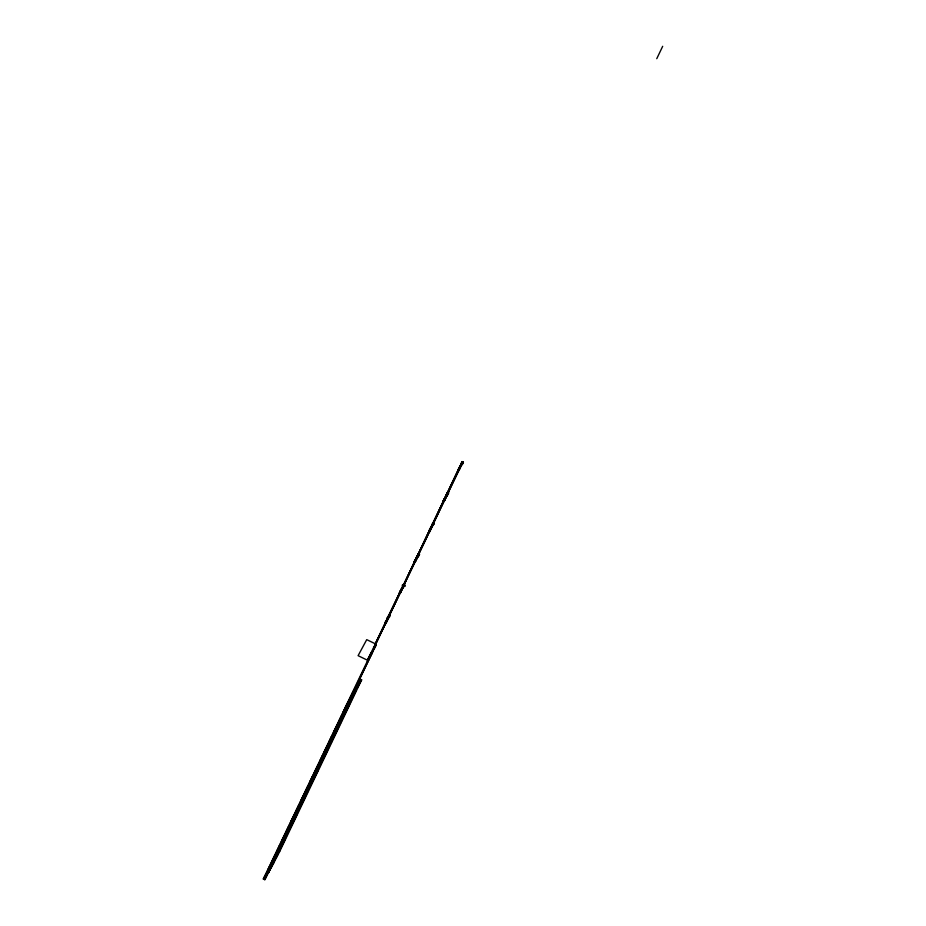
<?xml version="1.0" encoding="UTF-8"?>
<svg xmlns="http://www.w3.org/2000/svg" width="926" height="926" viewBox="0 0 926 926"><rect width="100%" height="100%" fill="white"/><g stroke="black" fill="none" stroke-linecap="round" stroke-linejoin="round"><path stroke-width="1.39" d="M389.094 615.153C391.362 615.096 385.795 616.033 386.721 620.987M401.236 590.209L416.075 558.297M415.867 559.547L430.706 527.635M430.497 528.885L445.348 496.984M445.14 498.234L459.979 466.322M349.53 699.327L350.722 700.149M353.697 695.299L352.146 694.512L352.447 693.887L353.732 694.512M348.975 700.38L372.032 653.293M387.045 621.091L385.679 623.823L384.765 623.383L385.621 621.612L386.524 622.052M403.273 585.105L399.407 592.733L400.31 593.172L400.831 592.2M416.318 559.779L414.952 562.51L414.038 562.07L414.883 560.299L415.797 560.739M433.055 523.074L428.68 531.408L429.583 531.848L430.104 530.887M443.311 500.746L444.156 498.975L445.07 499.415L445.58 498.454L444.225 501.186L443.311 500.746L447.698 492.412M463.035 462.224L462.028 461.611L461.426 463.637M374.949 644.38L386.802 619.621M387.161 618.522L401.433 588.959M462.398 462.988L463.417 462.213L462.537 464.042L461.183 463.382L462.271 461.866M272.059 862.719L376.326 644.299L366.731 639.646L358.096 655.677L367.842 660.412L367.784 659.104L373.074 648.732M278.622 851.758L264.824 879.7L263.32 878.971L370.504 654.555M374.335 646.545L458.856 468.417L457.953 470.095L458.856 470.535L459.377 469.563M274.652 855.821L272.29 860.786L277.453 850.473M277.024 850.867L280.103 844.593M287.859 832.023L286.493 831.027L288.866 826.061M293.6 816.142L291.227 821.107L296.32 810.933L294.977 813.433M307.802 786.394L305.43 791.348L310.557 781.116L311.946 781.799M312.537 776.474L310.164 781.428L315.291 771.196L313.949 773.696M331.473 736.795L329.112 741.761L334.24 731.494L332.897 733.994M367.842 660.412L371.963 651.522M374.058 647.656L374.405 646.915M374.451 646.649L460.581 466.449M461.889 463.66L462.734 461.889M263.32 878.971L278.39 850.959L360.376 679.221L361.649 679.846L279.675 851.584L268.447 872.848L266.954 872.188M272.73 863.611L274.073 861.122L272.684 860.451L267.556 870.695L269.917 865.741L271.295 866.736M284.838 834.673L281.759 840.947L286.921 830.622L285.578 833.111M302.489 801.615L301.089 800.944L295.961 811.188L299.04 804.914M366.904 662.808L374.197 647.841M374.555 646.985L375.574 646.221L374.903 645.885M372.669 650.411L462.051 463.799M274.235 861.886L272.533 861.134L275.566 855.103L276.955 855.774M315.129 771.89L318.174 765.848L315.129 771.89L316.53 772.562M321.6 758.336L319.91 761.878L322.942 755.847L321.6 758.336L323 759.007M373.896 648.825L372.97 650.55M387.554 619.98L388.55 618.117M400.31 593.172L401.676 590.429M402.197 589.318L403.18 587.454M416.827 558.667L417.823 556.804M429.583 531.848L430.949 529.116M431.47 528.005L432.454 526.142M446.1 497.343L447.096 495.479M458.856 470.535L460.222 467.792M460.743 466.681L461.727 464.817M272.533 861.134L275.566 855.103M297.512 809.127L299.202 805.585L296.17 811.627L297.512 809.127L298.901 809.81M302.281 799.138L303.971 795.596L300.938 801.627L302.281 799.138L303.67 799.809L302.327 802.298M340.212 719.676L341.902 716.134L338.87 722.164L340.212 719.676L341.601 720.347L340.259 722.847M374.405 647.899L375.25 646.128M385.529 623.754L389.904 615.42L386.373 621.983M403.69 585.197C409.431 587.64 397.046 584.943 404.87 584.85L404.002 586.679M432.963 523.873C435.764 522.056 431.285 528.086 434.144 523.537L432.755 522.924L432.153 524.949M418.274 555.982L419.513 554.199L418.124 553.586L417.522 555.612M264.824 879.7L272.279 864.421M656.765 58.685L662.68 46.3M268.922 871.69L274.293 860.601M274.513 860.196L277.812 852.939M350.433 701.121L351.081 700.924M280.74 847.383L284.259 839.836M287.5 833.168L287.859 833.111M290.023 827.994L292.547 822.462M292.836 822.195L294.526 818.653M295.232 817.658L295.973 815.875M300.499 805.817L301.621 803.548M302.165 802.599L303.786 799.196M310.441 784.982L312.062 781.579M319.945 765.316L323.301 758.313M328.88 746.472L331.508 740.846M332.654 738.531L334.24 735.209M339.09 725.151L341.717 719.733M348.303 705.67L352.852 696.317M353.292 695.6L353.639 694.928M279.64 849.987L268.737 871.887M279.86 849.767L299.202 809.289M299.329 808.954L307.467 791.707M309.539 787.598L318.405 769.02M318.81 768.175L327.654 749.609M338.094 727.743L328.093 748.683L328.244 748.023M338.187 727.535L348.199 706.561M348.454 706.052L354.681 693.447M355.098 692.66L355.908 690.958M352.412 693.979L353.825 695.021M457.976 470.258L461.484 463.532M458.405 470.315L461.912 463.787M457.942 471.415L458.231 470.871M458.428 470.477L463.081 462.12L462.537 464.042L462.097 462.838M458.706 470.454L462.236 463.891M445.695 495.885L446.691 494.067M443.334 500.92L444.561 499.693M444.596 499.241L448.242 492.736M443.299 502.077L443.6 501.533M443.785 501.14L447.42 494.461M443.924 501.047L448.786 492.875L447.397 492.273L446.795 494.287M444.225 501.186L444.735 500.225M432.21 524.845L429.155 531.802L433.819 523.445M431.516 526.767L432.511 524.949M432.65 524.66L432.998 524.012M429.132 531.628L433.6 523.398M428.669 532.739L428.958 532.184M429.433 531.779L432.963 525.216M416.422 557.197L417.429 555.38M417.915 554.442L418.066 555.218M414.038 562.07L417.881 554.732M415.323 560.566L418.367 554.917M414.026 563.402L414.327 562.846M418.147 555.785L414.061 562.244L415.299 561.017M414.651 562.36L414.593 561.052M415.647 560.67L418.668 555.056M414.802 562.441L419.513 554.199L418.32 554.535M418.633 556.017C419.351 553.586 415.531 555.762 418.668 555.97M402.937 586.17L399.43 592.895L401.201 590.256M402.243 588.079L403.238 586.262M399.858 592.953L403.724 585.568M404.315 584.757L403.481 584.248L403.724 585.116M399.395 594.052L399.685 593.508M400.159 593.091L404.546 584.757M388.283 616.415L389.256 616.207L389.001 617.295M384.765 623.383L389.151 615.049M384.66 623.846L384.753 624.714M386.049 621.878L389.696 615.373L389.128 615.096M386.026 622.33L384.788 623.557L388.735 617.086M385.378 623.684L385.32 622.376M371.118 653.293L370.713 654.381M371.558 652.61L372.078 651.649M367.691 660.331L376.326 644.299M369.381 657.645L370.319 655.874M371.534 653.571L370.863 654.462M372.379 651.8L371.708 652.691M367.772 661.002L372.877 651.522M374.347 648.003L374.254 646.846M351.903 694.199L357.147 684.464M350.422 697.336L351.417 695.484M345.502 706.804L349.264 699.859L351.128 700.82M360.376 679.221L349.345 699.674L350.815 700.392M346.393 705.728L343.315 712.001L348.952 700.681L347.609 703.181M345.919 706.723L347.262 704.223L348.651 704.894M341.648 715.648L338.58 721.921L343.812 711.457L342.47 713.946M342.122 714.999L340.78 717.488L342.169 718.171M336.914 725.567L333.846 731.841L339.032 721.481L337.689 723.97M357.841 686.93L361.649 679.846M335.988 727.512L337.33 725.023L338.731 725.695M353.882 694.662L353.35 695.507M351.336 699.454L351.868 698.679M352.401 697.486L352.818 696.699M353.188 696.202L353.2 695.519M354.114 694.512L354.855 692.926L271.631 866.956M355.063 692.532L355.515 691.259L355.271 692.139M331.207 737.536L332.55 735.047L333.939 735.719M349.715 702.857L349.727 703.471M350.757 701.109L351.151 700.195M354.079 694.755L353.431 695.322M349.669 703.563L349.472 702.857M349.519 702.765L351.394 700.369M327.445 745.407L324.378 751.68L329.459 741.518L328.117 744.018M326.427 747.56L327.769 745.06L329.158 745.743M348.489 706.353L348.882 705.624M339.367 723.993L339.958 723.97M342.481 718.206L343.176 716.4M342.921 717.326L343.372 716.492M345.803 711.978L346.058 711.052M322.711 755.327L319.644 761.6L324.795 751.299L323.452 753.787M321.762 757.329L323.105 754.84M339.784 723.831L339.553 723.657M340.097 723.692L341.462 721.169M317.977 765.246L314.909 771.508L320.072 761.195L318.729 763.684M318.382 764.737L317.039 767.226L318.428 767.897M331.462 740.939L331.589 741.761M334.39 735.499L333.95 736.332L334.575 735.591M313.601 774.738L312.259 777.238L313.648 777.909M330.339 743.636L331.705 740.939M330.177 744.411L330.026 743.601M331.89 741.217L330.362 743.59M309.215 783.616L310.557 781.116M307.525 787.158L308.867 784.658M322.121 760.512L322.19 761.427M303.774 794.994L300.695 801.268L305.765 791.163L304.411 793.663M321.866 761.438L322.306 760.605M320.963 763.267L322.317 760.79L322.109 761.612M319.783 766.01L320.408 765.27L319.968 766.103M299.746 803.432L301.089 800.944M317.537 770.617L317.329 771.624M298.056 806.974L299.399 804.486L300.8 805.157M314.215 776.983L314.655 776.15M317.537 770.802L317.282 771.728M313.486 778.94L314.852 776.243M317.722 770.895L316.183 773.268M293.287 816.975L294.63 814.475L296.019 815.158M312.363 781.556L312.56 780.537M315.234 776.023L315.488 775.097M290.255 823.33L291.597 820.83L286.493 831.027M312.548 781.648L312.803 780.722M288.565 826.872L289.907 824.372M304.92 796.939L305.129 796.105M307.756 791.684L307.814 790.491M283.888 836.653L285.231 834.164L286.62 834.835M301.448 805.007L300.811 805.747L301.251 804.914M302.165 803.143L303.346 800.539M280.856 843.007L282.199 840.519L276.11 852.962M279.166 846.549L280.509 844.061M275.763 854.015L274.42 856.504L275.809 857.175M292.35 823.006L292.315 823.723L292.489 822.901M296.667 814.996L296.1 815.598M271.341 862.939L272.684 860.451M291.806 824.696L291.597 825.517L291.864 824.591M294.017 820.563L293.091 821.223M286.69 835.321L287.129 834.488M286.713 835.275L287.326 834.581M284.398 840.032L284.189 841.039M286.875 835.414L287.268 834.685M281.319 846.387L281.759 845.554M282.337 844.547L282.129 845.369L282.384 844.443M283.078 842.637L284.641 840.206M280.902 847.672L282.013 845.612M275.612 858.263L277.244 855.589L276.191 857.557M279.86 850.207L279.247 850.901M270.681 867.905L272.383 864.664L270.994 863.993L269.651 866.481L271.364 867.234M273.216 863.055L275.265 859.316L273.876 858.645M461.206 463.324L462.143 462.769M432.87 524.081L431.944 524.648L433.299 525.308L432.546 523.792M374.301 646.765L373.375 647.332L374.729 647.992M448.392 492.887L447.64 492.516M389.846 615.524L389.36 617.341L388.006 616.681L389.221 616.288M462.572 462.63L462.062 461.553M459.701 468.764L458.798 468.325L462.329 461.761L374.498 645.758L375.551 646.267M447.895 493.361L447.189 493.13L447.339 493.894M429.525 529.637L430.428 530.077M404.025 586.621L402.879 586.274M400.252 590.962L401.155 591.401M389.395 617.283L388.249 616.924M352.378 694.025L353.686 694.627M349.507 699.373L350.804 699.975M329.818 740.441L331.323 741.182M305.464 795.376L304.064 794.705L302.721 797.205L304.122 797.876M291.933 819.799L293.449 820.529M282.465 839.627L283.981 840.368M278.39 850.959L279.675 851.584M277.233 855.624L276.608 856.237M274.686 859.86L268.563 872.211M273.124 862.812L273.714 863.078M271.249 867.789L269.732 867.06L271.191 867.407M266.85 872.408L268.366 873.137M432.998 523.178L432.998 523.803M418.367 553.841L418.367 554.454M278.981 847.614L277.291 851.156L280.323 845.125L278.981 847.614M283.738 837.66L282.048 841.202L285.081 835.171L283.738 837.66M288.461 827.763L286.771 831.305L289.803 825.274L288.461 827.763M293.137 817.982L291.435 821.524L294.48 815.482L293.137 817.982M307.293 788.315L305.603 791.857L308.636 785.815L307.293 788.315M312.085 778.268L310.395 781.81L313.428 775.768L312.085 778.268M326.334 748.439L324.644 751.981L327.677 745.951L326.334 748.439M330.999 738.67L329.309 742.212L332.341 736.17L330.999 738.67M335.779 728.646L334.089 732.188L337.122 726.158L335.779 728.646M345.352 708.598L343.65 712.152L346.694 706.11L345.352 708.598M350.491 697.834L348.801 701.376L351.834 695.333L350.491 697.834M446.575 493.986L447.929 494.646L447.501 493.419L446.575 493.986M325.003 755.165L324.748 756.091L325.003 755.165M277.615 854.42L277.36 855.346L277.615 854.42"/></g></svg>
